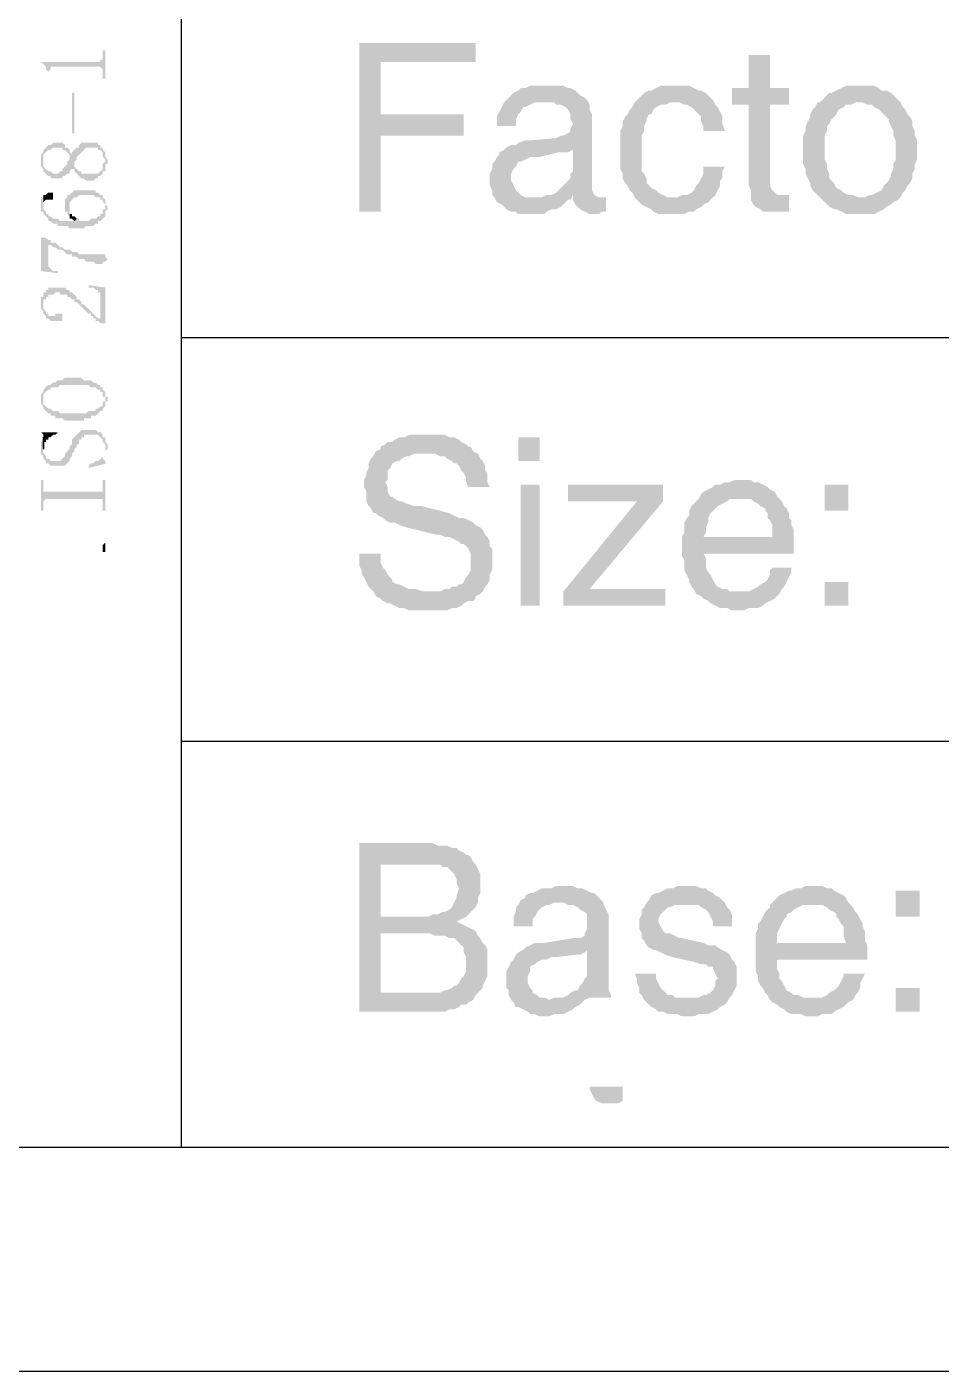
# Model space of a CAD drawing. Header units: millimetres. Extents: x 7018 to 13530, y 4187 to 5692.
# Drawn here: x 12201.44 to 12218.82, y 4951.87 to 4977.43 of the extents above; entities that cross this region are included whole.
import ezdxf

# ---------------------------------------------------------------- set-up
doc = ezdxf.new("R2010")
doc.units = ezdxf.units.MM

msp = doc.modelspace()

# ---------------------------------------------------------------- hatches: boundary and pattern name
at = {"transparency": 33554559}
for points in [[(12201.706, 4976.757), (12201.706, 4976.757), (12201.751, 4976.712), (12201.751, 4976.712), (12201.796, 4976.667), (12201.796, 4976.622), (12201.796, 4976.622), (12201.841, 4976.577), (12201.841, 4976.441), (12201.841, 4976.577), (12201.887, 4976.622), (12201.887, 4976.667), (12202.834, 4976.667), (12202.879, 4976.622), (12202.879, 4976.441), (12202.925, 4976.441), (12202.925, 4976.983), (12202.879, 4976.983), (12202.879, 4976.893), (12202.879, 4976.802), (12202.834, 4976.802), (12202.834, 4976.757), (12202.789, 4976.757)], [(12209.965, 4977.118), (12207.754, 4977.118), (12207.754, 4973.914), (12208.16, 4973.914), (12208.16, 4975.358), (12209.74, 4975.358), (12209.74, 4975.764), (12208.16, 4975.764), (12208.16, 4976.757), (12209.965, 4976.757), (12209.965, 4976.938)], [(12215.562, 4976.893), (12215.155, 4976.893), (12215.155, 4976.261), (12214.839, 4976.261), (12214.839, 4975.945), (12215.155, 4975.945), (12215.155, 4974.41), (12215.2, 4974.32), (12215.2, 4974.14), (12215.246, 4974.049), (12215.291, 4974.004), (12215.291, 4974.004), (12215.381, 4973.959), (12215.426, 4973.914), (12215.923, 4973.914), (12215.923, 4974.23), (12215.697, 4974.23), (12215.652, 4974.275), (12215.607, 4974.32), (12215.562, 4974.41), (12215.562, 4975.945), (12215.923, 4975.945), (12215.923, 4976.261), (12215.562, 4976.261)], [(12211.319, 4976.306), (12211.003, 4976.306), (12210.913, 4976.261), (12210.823, 4976.261), (12210.778, 4976.216), (12210.687, 4976.171), (12210.642, 4976.125), (12210.597, 4976.08), (12210.552, 4976.035), (12210.507, 4975.99), (12210.462, 4975.9), (12210.416, 4975.809), (12210.371, 4975.719), (12210.371, 4975.539), (12210.732, 4975.539), (12210.732, 4975.674), (12210.778, 4975.764), (12210.823, 4975.809), (12210.868, 4975.9), (12210.913, 4975.9), (12211.003, 4975.945), (12211.093, 4975.99), (12211.274, 4975.99), (12212.086, 4976.035), (12212.041, 4976.08), (12211.951, 4976.125), (12211.906, 4976.171), (12211.861, 4976.216), (12211.77, 4976.261), (12211.725, 4976.261), (12211.635, 4976.306), (12211.409, 4976.306)], [(12213.756, 4976.306), (12213.485, 4976.306), (12213.395, 4976.261), (12213.305, 4976.216), (12213.26, 4976.216), (12213.17, 4976.171), (12213.124, 4976.125), (12213.034, 4976.035), (12212.989, 4975.99), (12213.847, 4975.99), (12213.937, 4975.945), (12213.982, 4975.945), (12214.072, 4975.9), (12214.117, 4975.855), (12214.208, 4975.764), (12214.253, 4975.719), (12214.253, 4975.629), (12214.298, 4975.539), (12214.298, 4975.448), (12214.704, 4975.448), (12214.659, 4975.584), (12214.659, 4975.719), (12214.614, 4975.809), (12214.569, 4975.9), (12214.524, 4975.945), (12214.478, 4976.035), (12214.433, 4976.08), (12214.388, 4976.125), (12214.343, 4976.171), (12214.253, 4976.216), (12214.208, 4976.216), (12214.117, 4976.261), (12214.027, 4976.306), (12213.847, 4976.306)], [(12217.277, 4976.306), (12217.006, 4976.306), (12216.916, 4976.261), (12216.825, 4976.216), (12216.735, 4976.171), (12216.69, 4976.171), (12216.6, 4976.08), (12216.554, 4976.035), (12216.509, 4975.99), (12216.464, 4975.99), (12216.419, 4975.9), (12216.374, 4975.855), (12216.329, 4975.764), (12216.329, 4975.719), (12216.284, 4975.629), (12216.239, 4975.539), (12216.239, 4975.448), (12216.193, 4975.358), (12216.193, 4975.087), (12216.193, 4974.817), (12216.239, 4974.726), (12216.239, 4974.636), (12216.284, 4974.546), (12216.329, 4974.456), (12216.329, 4974.41), (12216.374, 4974.32), (12216.419, 4974.275), (12216.509, 4974.185), (12217.277, 4974.185), (12217.231, 4974.185), (12217.141, 4974.23), (12217.051, 4974.23), (12216.961, 4974.275), (12216.916, 4974.32), (12216.825, 4974.365), (12216.78, 4974.456), (12216.735, 4974.501), (12216.69, 4974.546), (12216.69, 4974.636), (12216.645, 4974.726), (12216.645, 4974.817), (12216.6, 4974.907), (12216.6, 4975.358), (12216.645, 4975.448), (12216.645, 4975.539), (12216.69, 4975.584), (12216.735, 4975.674), (12216.78, 4975.719), (12216.825, 4975.764), (12216.87, 4975.855), (12216.961, 4975.9), (12217.006, 4975.945), (12217.096, 4975.945), (12217.186, 4975.99), (12218.044, 4975.99), (12217.999, 4976.035), (12217.908, 4976.125), (12217.863, 4976.171), (12217.773, 4976.216), (12217.683, 4976.216), (12217.638, 4976.261), (12217.547, 4976.306), (12217.367, 4976.306)], [(12202.338, 4975.403), (12202.338, 4976.171), (12202.293, 4976.171), (12202.293, 4975.403)], [(12212.086, 4976.035), (12211.274, 4975.99), (12211.455, 4975.99), (12211.5, 4975.945), (12211.59, 4975.945), (12211.68, 4975.9), (12211.725, 4975.855), (12211.77, 4975.764), (12211.77, 4975.674), (12211.816, 4975.584), (12211.816, 4975.584), (12211.77, 4975.494), (12211.77, 4975.448), (12211.725, 4975.403), (12211.635, 4975.358), (12211.59, 4975.358), (12211.5, 4975.313), (12211.003, 4975.268), (12210.913, 4975.268), (12210.778, 4975.223), (12210.732, 4975.178), (12210.642, 4975.178), (12210.552, 4975.133), (12211.816, 4975.087), (12211.816, 4974.681), (12211.816, 4974.681), (12211.77, 4974.636), (12211.77, 4974.546), (12211.725, 4974.501), (12211.635, 4974.41), (12211.59, 4974.365), (12211.545, 4974.32), (12211.5, 4974.275), (12211.409, 4974.23), (12211.319, 4974.23), (12211.229, 4974.185), (12210.326, 4974.185), (12210.371, 4974.094), (12210.462, 4974.049), (12210.507, 4974.004), (12210.552, 4973.959), (12210.642, 4973.914), (12210.732, 4973.914), (12210.778, 4973.869), (12211.274, 4973.869), (12211.319, 4973.914), (12211.409, 4973.959), (12211.5, 4973.959), (12211.59, 4974.004), (12211.635, 4974.049), (12211.725, 4974.14), (12211.77, 4974.14), (12211.816, 4974.23), (12212.222, 4974.23), (12212.177, 4974.32), (12212.177, 4975.764), (12212.132, 4975.855), (12212.132, 4975.945)], [(12212.989, 4975.99), (12212.944, 4975.9), (12212.899, 4975.855), (12212.854, 4975.764), (12212.808, 4975.719), (12212.763, 4975.629), (12212.763, 4975.539), (12212.718, 4975.448), (12212.718, 4974.726), (12212.763, 4974.636), (12212.763, 4974.546), (12212.808, 4974.456), (12212.854, 4974.41), (12212.899, 4974.32), (12212.944, 4974.275), (12212.989, 4974.185), (12213.711, 4974.185), (12213.621, 4974.185), (12213.531, 4974.23), (12213.44, 4974.275), (12213.395, 4974.32), (12213.305, 4974.365), (12213.26, 4974.41), (12213.215, 4974.456), (12213.215, 4974.546), (12213.17, 4974.636), (12213.124, 4974.681), (12213.124, 4975.358), (12213.17, 4975.448), (12213.17, 4975.539), (12213.215, 4975.629), (12213.215, 4975.674), (12213.26, 4975.764), (12213.305, 4975.764), (12213.35, 4975.855), (12213.395, 4975.9), (12213.485, 4975.945), (12213.576, 4975.945), (12213.666, 4975.99), (12213.756, 4975.99)], [(12218.044, 4975.99), (12217.277, 4975.99), (12217.322, 4975.99), (12217.412, 4975.945), (12217.502, 4975.945), (12217.547, 4975.9), (12217.638, 4975.855), (12217.683, 4975.809), (12217.773, 4975.719), (12217.818, 4975.674), (12217.818, 4975.629), (12217.863, 4975.539), (12217.908, 4975.448), (12217.908, 4975.358), (12217.954, 4975.268), (12217.954, 4974.907), (12217.908, 4974.817), (12217.908, 4974.726), (12217.863, 4974.636), (12217.863, 4974.591), (12217.818, 4974.501), (12217.773, 4974.456), (12217.728, 4974.41), (12217.683, 4974.32), (12217.593, 4974.275), (12217.502, 4974.23), (12217.457, 4974.23), (12217.367, 4974.185), (12216.509, 4974.185), (12216.554, 4974.14), (12216.645, 4974.049), (12216.69, 4974.004), (12216.78, 4973.959), (12216.825, 4973.959), (12216.916, 4973.914), (12217.006, 4973.869), (12217.547, 4973.869), (12217.638, 4973.914), (12217.728, 4973.959), (12217.773, 4974.004), (12217.863, 4974.049), (12217.908, 4974.094), (12217.999, 4974.14), (12218.044, 4974.185), (12218.044, 4974.185), (12218.089, 4974.275), (12218.134, 4974.32), (12218.179, 4974.41), (12218.224, 4974.456), (12218.269, 4974.546), (12218.269, 4974.636), (12218.315, 4974.726), (12218.315, 4974.817), (12218.36, 4974.907), (12218.36, 4975.087), (12218.36, 4975.268), (12218.315, 4975.358), (12218.315, 4975.448), (12218.269, 4975.539), (12218.269, 4975.629), (12218.224, 4975.719), (12218.179, 4975.764), (12218.134, 4975.855), (12218.089, 4975.9)], [(12201.706, 4974.907), (12201.706, 4974.771), (12201.706, 4974.771), (12201.751, 4974.726), (12201.751, 4974.681), (12201.751, 4974.681), (12201.796, 4974.636), (12201.796, 4974.636), (12201.841, 4974.591), (12201.887, 4974.591), (12201.887, 4974.546), (12202.112, 4974.546), (12202.112, 4974.591), (12202.157, 4974.591), (12202.202, 4974.636), (12202.248, 4974.636), (12202.248, 4974.681), (12202.293, 4974.726), (12202.293, 4974.771), (12202.293, 4974.726), (12202.338, 4974.726), (12202.338, 4974.862), (12202.383, 4974.907), (12202.383, 4974.952), (12202.428, 4974.997), (12202.428, 4974.997), (12202.473, 4975.042), (12202.473, 4975.042), (12202.518, 4975.087), (12202.518, 4975.087), (12202.563, 4975.133), (12202.789, 4975.133), (12202.789, 4975.087), (12202.834, 4975.087), (12202.879, 4975.042), (12202.879, 4974.952), (12202.925, 4974.907), (12202.925, 4974.681), (12202.925, 4974.817), (12202.97, 4974.817), (12202.97, 4974.907), (12202.925, 4974.952), (12202.925, 4975.042), (12202.925, 4975.042), (12202.879, 4975.087), (12202.879, 4975.133), (12202.834, 4975.133), (12202.834, 4975.178), (12202.789, 4975.178), (12202.789, 4975.223), (12202.473, 4975.223), (12202.428, 4975.178), (12202.428, 4975.133), (12202.383, 4975.133), (12202.338, 4975.087), (12202.338, 4975.087), (12202.293, 4975.042), (12202.293, 4974.997), (12202.293, 4974.997), (12202.248, 4975.042), (12202.248, 4974.952), (12202.248, 4974.907), (12202.202, 4974.862), (12202.202, 4974.817), (12202.202, 4974.817), (12202.157, 4974.771), (12202.157, 4974.771), (12202.112, 4974.726), (12202.112, 4974.681), (12202.067, 4974.681), (12202.022, 4974.636), (12201.932, 4974.636), (12201.887, 4974.681), (12201.841, 4974.681), (12201.796, 4974.726), (12201.796, 4974.726), (12201.751, 4974.771), (12201.751, 4975.087), (12201.751, 4975.042), (12201.706, 4974.997), (12201.706, 4974.952), (12201.706, 4974.952)], [(12201.751, 4975.087), (12201.751, 4974.907), (12201.751, 4974.997), (12201.796, 4975.042), (12201.796, 4975.042), (12201.841, 4975.087), (12201.887, 4975.087), (12201.932, 4975.133), (12202.112, 4975.133), (12202.112, 4975.087), (12202.157, 4975.087), (12202.202, 4975.042), (12202.202, 4975.042), (12202.248, 4974.997), (12202.248, 4974.952), (12202.248, 4975.087), (12202.248, 4975.087), (12202.202, 4975.133), (12202.157, 4975.133), (12202.157, 4975.178), (12202.157, 4975.178), (12202.112, 4975.223), (12201.932, 4975.223), (12201.887, 4975.178), (12201.841, 4975.178), (12201.796, 4975.133), (12201.796, 4975.133)], [(12210.552, 4975.133), (12210.507, 4975.087), (12210.416, 4975.042), (12210.416, 4974.997), (12210.371, 4974.952), (12210.326, 4974.862), (12210.281, 4974.817), (12210.281, 4974.726), (12210.236, 4974.636), (12210.236, 4974.41), (12210.281, 4974.32), (12210.281, 4974.23), (12210.326, 4974.185), (12211.048, 4974.185), (12210.913, 4974.185), (12210.823, 4974.23), (12210.778, 4974.275), (12210.732, 4974.32), (12210.687, 4974.41), (12210.642, 4974.501), (12210.642, 4974.636), (12210.687, 4974.726), (12210.732, 4974.771), (12210.778, 4974.862), (12210.823, 4974.862), (12210.913, 4974.907), (12211.003, 4974.952), (12211.184, 4974.952), (12211.545, 4975.042), (12211.725, 4975.042), (12211.816, 4975.087)], [(12202.338, 4974.726), (12202.338, 4974.681), (12202.383, 4974.636), (12202.383, 4974.636), (12202.428, 4974.591), (12202.428, 4974.591), (12202.473, 4974.546), (12202.518, 4974.546), (12202.563, 4974.501), (12202.699, 4974.501), (12202.744, 4974.546), (12202.789, 4974.546), (12202.789, 4974.591), (12202.834, 4974.591), (12202.879, 4974.636), (12202.879, 4974.681), (12202.925, 4974.681), (12202.925, 4974.862), (12202.925, 4974.862), (12202.879, 4974.817), (12202.879, 4974.726), (12202.879, 4974.726), (12202.834, 4974.681), (12202.834, 4974.681), (12202.789, 4974.636), (12202.473, 4974.636), (12202.473, 4974.681), (12202.428, 4974.681), (12202.383, 4974.726), (12202.383, 4974.726), (12202.338, 4974.771), (12202.338, 4974.771)], [(12214.704, 4974.771), (12214.298, 4974.771), (12214.298, 4974.636), (12214.253, 4974.546), (12214.208, 4974.456), (12214.162, 4974.41), (12214.117, 4974.32), (12214.072, 4974.275), (12213.982, 4974.23), (12213.892, 4974.23), (12213.801, 4974.185), (12212.989, 4974.185), (12213.034, 4974.14), (12213.079, 4974.094), (12213.124, 4974.049), (12213.215, 4974.004), (12213.305, 4973.959), (12213.35, 4973.914), (12213.44, 4973.869), (12213.937, 4973.869), (12214.027, 4973.914), (12214.117, 4973.914), (12214.162, 4973.959), (12214.253, 4974.004), (12214.298, 4974.049), (12214.388, 4974.094), (12214.433, 4974.14), (12214.478, 4974.185), (12214.524, 4974.23), (12214.569, 4974.32), (12214.614, 4974.41), (12214.614, 4974.501), (12214.659, 4974.546), (12214.659, 4974.681)], [(12201.706, 4974.049), (12201.706, 4974.004), (12201.706, 4973.914), (12201.751, 4973.914), (12201.751, 4973.869), (12201.796, 4973.824), (12201.796, 4973.824), (12201.841, 4973.779), (12201.841, 4973.733), (12201.887, 4973.733), (12201.932, 4973.688), (12202.022, 4973.688), (12202.022, 4973.643), (12202.202, 4973.643), (12202.248, 4973.598), (12202.518, 4973.598), (12202.563, 4973.643), (12202.699, 4973.643), (12202.744, 4973.688), (12202.789, 4973.688), (12202.789, 4973.733), (12202.834, 4973.733), (12202.879, 4973.779), (12202.879, 4973.779), (12202.925, 4973.824), (12202.925, 4974.004), (12202.925, 4973.959), (12202.879, 4973.959), (12202.879, 4973.869), (12202.834, 4973.869), (12202.834, 4973.824), (12202.789, 4973.824), (12202.744, 4973.779), (12202.654, 4973.779), (12202.609, 4973.733), (12202.428, 4973.733), (12202.428, 4973.779), (12202.383, 4973.779), (12202.338, 4973.733), (12202.067, 4973.733), (12202.022, 4973.779), (12201.932, 4973.779), (12201.887, 4973.824), (12201.841, 4973.824), (12201.841, 4973.869), (12201.796, 4973.869), (12201.796, 4973.914), (12201.751, 4973.959), (12201.751, 4974.185), (12201.706, 4974.14), (12201.706, 4974.094)], [(12201.751, 4974.185), (12201.751, 4974.049), (12201.751, 4974.094), (12201.751, 4974.094), (12201.796, 4974.14), (12201.932, 4974.14), (12201.932, 4974.185), (12201.932, 4974.275), (12201.841, 4974.275), (12201.796, 4974.23), (12201.751, 4974.23)], [(12202.157, 4974.004), (12202.157, 4973.914), (12202.202, 4973.914), (12202.202, 4973.869), (12202.202, 4973.869), (12202.248, 4973.824), (12202.248, 4974.094), (12202.248, 4974.094), (12202.293, 4974.14), (12202.293, 4974.14), (12202.338, 4974.185), (12202.383, 4974.185), (12202.428, 4974.23), (12202.699, 4974.23), (12202.744, 4974.185), (12202.834, 4974.185), (12202.834, 4974.14), (12202.879, 4974.14), (12202.879, 4974.094), (12202.879, 4974.094), (12202.925, 4974.049), (12202.925, 4973.824), (12202.925, 4973.869), (12202.925, 4973.914), (12202.97, 4973.959), (12202.97, 4974.004), (12202.97, 4974.004), (12202.925, 4974.049), (12202.925, 4974.14), (12202.925, 4974.14), (12202.879, 4974.185), (12202.879, 4974.23), (12202.834, 4974.23), (12202.789, 4974.275), (12202.744, 4974.275), (12202.744, 4974.32), (12202.338, 4974.32), (12202.293, 4974.275), (12202.293, 4974.275), (12202.248, 4974.23), (12202.202, 4974.23), (12202.202, 4974.185), (12202.202, 4974.185), (12202.157, 4974.14), (12202.157, 4974.049)], [(12212.222, 4974.23), (12211.816, 4974.23), (12211.816, 4974.14), (12212.312, 4974.185), (12212.312, 4974.185)], [(12212.447, 4974.185), (12212.312, 4974.185), (12211.816, 4974.14), (12211.861, 4974.049), (12211.906, 4974.004), (12211.906, 4974.004), (12211.951, 4973.959), (12212.041, 4973.914), (12212.132, 4973.869), (12212.312, 4973.869), (12212.357, 4973.914), (12212.447, 4973.914)], [(12202.248, 4973.824), (12202.248, 4973.779), (12202.293, 4973.779), (12202.338, 4973.733), (12202.383, 4973.779), (12202.338, 4973.824), (12202.293, 4973.824), (12202.293, 4973.869), (12202.248, 4973.869), (12202.248, 4973.959), (12202.248, 4974.004)], [(12201.706, 4973.417), (12201.706, 4972.786), (12202.022, 4972.741), (12202.022, 4972.786), (12201.932, 4972.786), (12201.887, 4972.831), (12201.887, 4972.831), (12201.841, 4972.876), (12201.841, 4973.327), (12201.796, 4973.417), (12201.751, 4973.417)], [(12201.796, 4973.417), (12201.841, 4973.327), (12201.841, 4973.282), (12201.887, 4973.282), (12201.932, 4973.237), (12201.977, 4973.237), (12202.022, 4973.192), (12202.112, 4973.192), (12202.157, 4973.147), (12202.157, 4973.147), (12202.202, 4973.102), (12202.293, 4973.102), (12202.293, 4973.056), (12202.383, 4973.056), (12202.428, 4973.011), (12202.518, 4973.011), (12202.563, 4972.966), (12202.699, 4972.966), (12202.744, 4972.921), (12202.879, 4972.921), (12202.879, 4972.966), (12202.925, 4972.966), (12202.97, 4973.011), (12202.925, 4973.056), (12202.925, 4973.102), (12202.428, 4973.102), (12202.383, 4973.147), (12202.293, 4973.147), (12202.248, 4973.192), (12202.157, 4973.192), (12202.112, 4973.237), (12202.067, 4973.237), (12202.022, 4973.282), (12202.022, 4973.282), (12201.977, 4973.327), (12201.887, 4973.327), (12201.887, 4973.372), (12201.841, 4973.372)], [(12201.706, 4972.154), (12201.706, 4972.109), (12201.706, 4972.064), (12201.751, 4972.018), (12201.751, 4971.973), (12201.751, 4972.154), (12201.751, 4972.244), (12201.796, 4972.244), (12201.796, 4972.289), (12201.841, 4972.289), (12201.841, 4972.334), (12201.932, 4972.334), (12201.977, 4972.379), (12202.067, 4972.379), (12202.067, 4972.334), (12202.202, 4972.334), (12202.202, 4972.289), (12202.248, 4972.289), (12202.293, 4972.244), (12202.338, 4972.244), (12202.338, 4972.199), (12202.383, 4972.199), (12202.428, 4972.154), (12202.428, 4972.154), (12202.473, 4972.109), (12202.518, 4972.064), (12202.518, 4972.064), (12202.563, 4972.018), (12202.563, 4972.018), (12202.609, 4971.973), (12202.654, 4971.973), (12202.654, 4971.928), (12202.699, 4971.928), (12202.699, 4971.883), (12202.744, 4971.883), (12202.744, 4971.838), (12202.789, 4971.838), (12202.834, 4971.793), (12202.834, 4971.883), (12202.789, 4971.883), (12202.744, 4971.928), (12202.744, 4971.928), (12202.699, 4971.973), (12202.654, 4972.018), (12202.654, 4972.018), (12202.609, 4972.064), (12202.609, 4972.064), (12202.563, 4972.109), (12202.563, 4972.109), (12202.518, 4972.154), (12202.473, 4972.154), (12202.473, 4972.199), (12202.428, 4972.244), (12202.383, 4972.244), (12202.383, 4972.289), (12202.338, 4972.334), (12202.338, 4972.334), (12202.293, 4972.379), (12202.248, 4972.379), (12202.248, 4972.425), (12202.202, 4972.425), (12202.157, 4972.47), (12201.841, 4972.47), (12201.841, 4972.425), (12201.796, 4972.425), (12201.796, 4972.379), (12201.751, 4972.379), (12201.751, 4972.289), (12201.706, 4972.289), (12201.706, 4972.199)], [(12202.609, 4972.515), (12202.609, 4972.47), (12202.699, 4972.47), (12202.744, 4972.425), (12202.789, 4972.425), (12202.789, 4972.379), (12202.834, 4972.379), (12202.834, 4971.793), (12202.925, 4971.793), (12202.925, 4972.47)], [(12201.751, 4971.973), (12201.751, 4971.973), (12201.796, 4971.928), (12201.796, 4971.883), (12201.841, 4971.883), (12201.887, 4971.838), (12202.112, 4971.838), (12202.112, 4971.928), (12202.112, 4971.973), (12201.977, 4971.973), (12201.977, 4971.928), (12201.841, 4971.928), (12201.841, 4971.973), (12201.796, 4971.973), (12201.796, 4972.018), (12201.796, 4972.018), (12201.751, 4972.064), (12201.751, 4972.154)], [(12201.751, 4970.529), (12201.751, 4970.348), (12201.751, 4970.439), (12201.751, 4970.439), (12201.796, 4970.484), (12201.796, 4970.484), (12201.841, 4970.529), (12201.887, 4970.529), (12201.887, 4970.574), (12202.022, 4970.574), (12202.067, 4970.619), (12202.609, 4970.619), (12202.654, 4970.574), (12202.744, 4970.574), (12202.789, 4970.529), (12202.834, 4970.529), (12202.834, 4970.484), (12202.879, 4970.484), (12202.879, 4970.394), (12202.925, 4970.394), (12202.925, 4970.348), (12202.925, 4970.484), (12202.879, 4970.529), (12202.879, 4970.574), (12202.834, 4970.574), (12202.834, 4970.619), (12202.789, 4970.619), (12202.744, 4970.664), (12202.699, 4970.664), (12202.654, 4970.71), (12202.518, 4970.71), (12202.473, 4970.755), (12202.157, 4970.755), (12202.112, 4970.71), (12202.022, 4970.71), (12201.977, 4970.664), (12201.932, 4970.664), (12201.887, 4970.619), (12201.841, 4970.619), (12201.796, 4970.574), (12201.796, 4970.574)], [(12201.706, 4970.348), (12201.706, 4970.303), (12201.706, 4970.258), (12201.751, 4970.213), (12201.751, 4970.168), (12201.796, 4970.123), (12201.796, 4970.123), (12201.841, 4970.078), (12201.887, 4970.078), (12201.887, 4970.033), (12201.977, 4970.033), (12201.977, 4969.987), (12202.112, 4969.987), (12202.157, 4969.942), (12202.518, 4969.942), (12202.518, 4969.987), (12202.654, 4969.987), (12202.654, 4970.033), (12202.744, 4970.033), (12202.789, 4970.078), (12202.789, 4970.078), (12202.834, 4970.123), (12202.879, 4970.123), (12202.879, 4970.168), (12202.925, 4970.213), (12202.925, 4970.303), (12202.97, 4970.303), (12202.97, 4970.394), (12202.925, 4970.394), (12202.925, 4970.484), (12202.925, 4970.348), (12202.925, 4970.303), (12202.879, 4970.303), (12202.879, 4970.213), (12202.834, 4970.213), (12202.789, 4970.168), (12202.744, 4970.168), (12202.744, 4970.123), (12202.609, 4970.123), (12202.563, 4970.078), (12202.067, 4970.078), (12202.022, 4970.123), (12201.932, 4970.123), (12201.887, 4970.168), (12201.841, 4970.168), (12201.796, 4970.213), (12201.796, 4970.213), (12201.751, 4970.258), (12201.751, 4970.303), (12201.751, 4970.529), (12201.751, 4970.484), (12201.706, 4970.439), (12201.706, 4970.394)], [(12201.706, 4969.401), (12201.706, 4969.356), (12201.706, 4969.31), (12201.751, 4969.265), (12201.751, 4969.22), (12201.751, 4969.22), (12201.796, 4969.175), (12201.796, 4969.13), (12201.841, 4969.13), (12201.887, 4969.085), (12202.157, 4969.085), (12202.202, 4969.13), (12202.202, 4969.13), (12202.248, 4969.175), (12202.248, 4969.22), (12202.293, 4969.265), (12202.293, 4969.31), (12202.338, 4969.356), (12202.338, 4969.401), (12202.383, 4969.446), (12202.383, 4969.491), (12202.428, 4969.491), (12202.428, 4969.581), (12202.473, 4969.581), (12202.473, 4969.626), (12202.518, 4969.626), (12202.518, 4969.672), (12202.789, 4969.672), (12202.834, 4969.626), (12202.834, 4969.626), (12202.879, 4969.581), (12202.879, 4969.536), (12202.879, 4969.536), (12202.925, 4969.491), (12202.925, 4969.265), (12202.925, 4969.31), (12202.925, 4969.356), (12202.97, 4969.401), (12202.97, 4969.446), (12202.97, 4969.491), (12202.925, 4969.536), (12202.925, 4969.626), (12202.879, 4969.626), (12202.879, 4969.672), (12202.834, 4969.717), (12202.789, 4969.717), (12202.744, 4969.762), (12202.473, 4969.762), (12202.428, 4969.717), (12202.428, 4969.717), (12202.383, 4969.672), (12202.383, 4969.672), (12202.338, 4969.626), (12202.338, 4969.626), (12202.293, 4969.581), (12202.293, 4969.491), (12202.248, 4969.446), (12202.248, 4969.401), (12202.202, 4969.356), (12202.202, 4969.356), (12202.157, 4969.31), (12202.157, 4969.265), (12202.157, 4969.265), (12202.112, 4969.22), (12202.112, 4969.22), (12202.067, 4969.175), (12201.887, 4969.175), (12201.841, 4969.22), (12201.796, 4969.22), (12201.796, 4969.265), (12201.751, 4969.31), (12201.751, 4969.581), (12201.706, 4969.536), (12201.706, 4969.446)], [(12201.706, 4969.717), (12201.706, 4969.717), (12201.751, 4969.672), (12201.751, 4969.491), (12201.751, 4969.536), (12201.796, 4969.536), (12201.796, 4969.581), (12201.841, 4969.581), (12201.841, 4969.626), (12201.887, 4969.626), (12201.932, 4969.672), (12201.977, 4969.672), (12202.022, 4969.717), (12201.977, 4969.717)], [(12209.017, 4969.672), (12208.701, 4969.672), (12208.611, 4969.626), (12208.521, 4969.626), (12208.431, 4969.581), (12208.386, 4969.536), (12208.295, 4969.536), (12208.25, 4969.491), (12208.16, 4969.446), (12208.16, 4969.401), (12208.07, 4969.356), (12209.017, 4969.31), (12209.198, 4969.31), (12209.288, 4969.265), (12209.378, 4969.265), (12209.424, 4969.22), (12209.514, 4969.175), (12209.559, 4969.13), (12209.604, 4969.13), (12209.649, 4969.085), (12209.694, 4968.995), (12209.74, 4968.949), (12209.785, 4968.859), (12209.785, 4968.769), (12209.83, 4968.679), (12210.236, 4968.679), (12210.191, 4968.769), (12210.191, 4968.949), (12210.146, 4968.995), (12210.146, 4969.085), (12210.101, 4969.175), (12210.055, 4969.22), (12210.01, 4969.31), (12209.92, 4969.356), (12209.875, 4969.446), (12209.83, 4969.446), (12209.785, 4969.491), (12209.694, 4969.536), (12209.649, 4969.581), (12209.559, 4969.626), (12209.469, 4969.626), (12209.378, 4969.672), (12209.108, 4969.672)], [(12211.184, 4969.175), (12211.184, 4969.626), (12210.778, 4969.626), (12210.778, 4969.175)], [(12202.609, 4969.085), (12202.609, 4969.04), (12202.97, 4969.13), (12202.925, 4969.13), (12202.925, 4969.175), (12202.925, 4969.175), (12202.879, 4969.22), (12202.879, 4969.356), (12202.879, 4969.31), (12202.879, 4969.265), (12202.834, 4969.22), (12202.834, 4969.22), (12202.789, 4969.175), (12202.744, 4969.175), (12202.699, 4969.13), (12202.654, 4969.13)], [(12208.07, 4969.356), (12208.024, 4969.265), (12207.979, 4969.22), (12207.934, 4969.13), (12207.934, 4969.04), (12207.889, 4968.949), (12207.889, 4968.904), (12207.844, 4968.814), (12207.844, 4968.679), (12207.844, 4968.679), (12207.889, 4968.588), (12207.889, 4968.408), (12207.934, 4968.318), (12207.979, 4968.272), (12208.024, 4968.182), (12208.07, 4968.182), (12208.115, 4968.137), (12208.205, 4968.092), (12208.25, 4968.047), (12208.34, 4968.002), (12208.431, 4968.002), (12208.521, 4967.956), (12208.656, 4967.911), (12209.198, 4967.776), (12209.288, 4967.776), (12209.378, 4967.731), (12209.469, 4967.731), (12209.559, 4967.686), (12209.649, 4967.641), (12209.694, 4967.595), (12209.74, 4967.595), (12209.785, 4967.55), (12209.83, 4967.505), (12209.875, 4967.415), (12209.875, 4967.099), (12209.83, 4967.009), (12209.785, 4966.964), (12209.74, 4966.873), (12209.694, 4966.828), (12209.649, 4966.828), (12209.604, 4966.783), (12209.514, 4966.783), (12209.469, 4966.738), (12209.378, 4966.738), (12209.288, 4966.693), (12208.024, 4966.693), (12208.07, 4966.603), (12208.16, 4966.557), (12208.205, 4966.512), (12208.295, 4966.467), (12208.34, 4966.467), (12208.431, 4966.422), (12208.521, 4966.377), (12208.611, 4966.377), (12208.701, 4966.332), (12209.424, 4966.332), (12209.514, 4966.377), (12209.604, 4966.377), (12209.694, 4966.422), (12209.74, 4966.467), (12209.83, 4966.512), (12209.92, 4966.512), (12209.965, 4966.557), (12209.965, 4966.603), (12210.055, 4966.648), (12210.101, 4966.693), (12210.146, 4966.783), (12210.191, 4966.828), (12210.236, 4966.918), (12210.236, 4967.009), (12210.281, 4967.099), (12210.281, 4967.28), (12210.281, 4967.505), (12210.236, 4967.55), (12210.236, 4967.641), (12210.191, 4967.731), (12210.146, 4967.776), (12210.101, 4967.866), (12210.101, 4967.866), (12210.055, 4967.911), (12209.965, 4967.956), (12209.92, 4968.002), (12209.83, 4968.047), (12209.74, 4968.092), (12209.649, 4968.092), (12209.559, 4968.137), (12209.469, 4968.182), (12208.927, 4968.318), (12208.792, 4968.318), (12208.656, 4968.363), (12208.566, 4968.408), (12208.521, 4968.408), (12208.431, 4968.453), (12208.386, 4968.498), (12208.34, 4968.498), (12208.295, 4968.588), (12208.295, 4968.679), (12208.25, 4968.769), (12208.295, 4968.814), (12208.295, 4968.995), (12208.34, 4969.04), (12208.386, 4969.13), (12208.476, 4969.175), (12208.521, 4969.175), (12208.566, 4969.22), (12208.656, 4969.265), (12208.701, 4969.265), (12208.792, 4969.31), (12209.017, 4969.31)], [(12201.706, 4968.814), (12201.706, 4968.227), (12201.751, 4968.227), (12201.751, 4968.408), (12201.751, 4968.408), (12201.796, 4968.453), (12202.879, 4968.453), (12202.879, 4968.227), (12202.925, 4968.227), (12202.925, 4968.814), (12202.879, 4968.814), (12202.879, 4968.633), (12202.879, 4968.588), (12201.751, 4968.588), (12201.751, 4968.814)], [(12215.02, 4968.814), (12214.885, 4968.814), (12214.794, 4968.769), (12214.704, 4968.769), (12214.614, 4968.724), (12214.524, 4968.724), (12214.478, 4968.679), (12214.388, 4968.633), (12214.298, 4968.588), (12214.253, 4968.543), (12214.208, 4968.453), (12215.2, 4968.453), (12215.246, 4968.408), (12215.336, 4968.363), (12215.381, 4968.318), (12215.471, 4968.272), (12215.471, 4968.227), (12215.516, 4968.182), (12215.516, 4968.092), (12215.562, 4968.047), (12215.607, 4967.956), (12215.607, 4967.731), (12213.892, 4967.731), (12213.892, 4967.37), (12213.937, 4967.28), (12213.937, 4967.099), (12213.982, 4967.009), (12214.027, 4966.918), (12214.027, 4966.873), (12214.072, 4966.783), (12214.117, 4966.738), (12214.162, 4966.648), (12214.975, 4966.693), (12214.794, 4966.693), (12214.749, 4966.738), (12214.659, 4966.738), (12214.569, 4966.783), (12214.524, 4966.828), (12214.478, 4966.918), (12214.478, 4966.918), (12214.433, 4967.009), (12214.388, 4967.054), (12214.343, 4967.144), (12214.343, 4967.325), (12214.298, 4967.415), (12216.013, 4967.415), (12216.013, 4967.866), (12215.968, 4967.956), (12215.968, 4968.047), (12215.923, 4968.092), (12215.923, 4968.182), (12215.877, 4968.272), (12215.832, 4968.318), (12215.787, 4968.408), (12215.742, 4968.453), (12215.697, 4968.498), (12215.652, 4968.588), (12215.562, 4968.633), (12215.516, 4968.679), (12215.426, 4968.724), (12215.336, 4968.769), (12215.246, 4968.769), (12215.2, 4968.814), (12215.11, 4968.814)], [(12211.184, 4966.422), (12211.184, 4968.724), (12210.823, 4968.724), (12210.823, 4966.422)], [(12213.531, 4968.724), (12211.725, 4968.724), (12211.725, 4968.408), (12213.034, 4968.408), (12211.635, 4966.693), (12211.635, 4966.422), (12213.576, 4966.422), (12213.576, 4966.738), (12212.132, 4966.738), (12213.531, 4968.408), (12213.531, 4968.588)], [(12217.051, 4968.227), (12217.051, 4968.724), (12216.6, 4968.724), (12216.6, 4968.227)], [(12214.208, 4968.453), (12214.162, 4968.408), (12214.117, 4968.363), (12214.072, 4968.318), (12214.027, 4968.227), (12214.027, 4968.137), (12213.982, 4968.092), (12213.937, 4968.002), (12213.937, 4967.821), (12213.892, 4967.731), (12214.298, 4967.731), (12214.343, 4967.821), (12214.343, 4967.911), (12214.388, 4968.002), (12214.388, 4968.092), (12214.433, 4968.182), (12214.478, 4968.227), (12214.524, 4968.272), (12214.569, 4968.318), (12214.659, 4968.363), (12214.749, 4968.408), (12214.794, 4968.453), (12214.975, 4968.453)], [(12202.879, 4967.579), (12202.879, 4967.443), (12202.925, 4967.443), (12202.925, 4967.669), (12202.925, 4967.624)], [(12208.16, 4967.415), (12207.754, 4967.415), (12207.754, 4967.189), (12207.799, 4967.099), (12207.799, 4967.009), (12207.844, 4966.964), (12207.889, 4966.873), (12207.934, 4966.783), (12207.979, 4966.738), (12208.024, 4966.693), (12209.063, 4966.693), (12208.972, 4966.693), (12208.837, 4966.738), (12208.701, 4966.738), (12208.611, 4966.783), (12208.521, 4966.828), (12208.476, 4966.828), (12208.386, 4966.873), (12208.386, 4966.918), (12208.34, 4966.964), (12208.295, 4967.009), (12208.25, 4967.099), (12208.205, 4967.144), (12208.16, 4967.234), (12208.16, 4967.325)], [(12215.968, 4967.144), (12215.607, 4967.144), (12215.562, 4967.099), (12215.562, 4967.009), (12215.516, 4966.918), (12215.471, 4966.873), (12215.381, 4966.828), (12215.336, 4966.783), (12215.246, 4966.738), (12215.155, 4966.693), (12214.975, 4966.693), (12214.162, 4966.648), (12214.162, 4966.648), (12214.253, 4966.603), (12214.298, 4966.557), (12214.388, 4966.512), (12214.433, 4966.467), (12214.524, 4966.422), (12214.614, 4966.377), (12214.749, 4966.377), (12214.839, 4966.332), (12215.065, 4966.332), (12215.155, 4966.377), (12215.336, 4966.377), (12215.426, 4966.422), (12215.471, 4966.467), (12215.562, 4966.512), (12215.652, 4966.557), (12215.697, 4966.603), (12215.742, 4966.648), (12215.787, 4966.738), (12215.832, 4966.783), (12215.877, 4966.873), (12215.923, 4966.964), (12215.968, 4967.054)], [(12217.051, 4966.422), (12217.051, 4966.873), (12216.6, 4966.873), (12216.6, 4966.422)], [(12209.153, 4961.909), (12207.754, 4961.909), (12207.754, 4958.704), (12209.378, 4958.704), (12209.469, 4958.75), (12209.559, 4958.75), (12209.649, 4958.795), (12209.694, 4958.84), (12209.785, 4958.84), (12209.83, 4958.885), (12209.92, 4958.93), (12209.92, 4958.93), (12209.965, 4959.02), (12208.16, 4959.065), (12208.16, 4960.194), (12209.017, 4960.194), (12209.965, 4960.239), (12209.875, 4960.284), (12209.875, 4960.284), (12209.785, 4960.329), (12209.694, 4960.374), (12209.604, 4960.419), (12209.694, 4960.465), (12209.785, 4960.51), (12208.16, 4960.51), (12208.16, 4961.503), (12209.017, 4961.503), (12209.92, 4961.548), (12209.875, 4961.638), (12209.83, 4961.683), (12209.785, 4961.683), (12209.74, 4961.728), (12209.649, 4961.773), (12209.604, 4961.819), (12209.514, 4961.819), (12209.424, 4961.864), (12209.243, 4961.864)], [(12209.92, 4961.548), (12209.017, 4961.503), (12209.288, 4961.503), (12209.333, 4961.457), (12209.424, 4961.457), (12209.469, 4961.412), (12209.514, 4961.367), (12209.559, 4961.322), (12209.604, 4961.232), (12209.604, 4961.142), (12209.649, 4961.051), (12209.649, 4961.051), (12209.604, 4960.916), (12209.604, 4960.871), (12209.559, 4960.78), (12209.514, 4960.69), (12209.469, 4960.645), (12209.469, 4960.645), (12209.378, 4960.6), (12209.333, 4960.6), (12209.243, 4960.555), (12209.153, 4960.555), (12209.063, 4960.51), (12208.16, 4960.51), (12209.785, 4960.51), (12209.875, 4960.6), (12209.92, 4960.645), (12209.965, 4960.69), (12210.01, 4960.78), (12210.01, 4960.871), (12210.055, 4960.961), (12210.055, 4961.142), (12210.055, 4961.322), (12210.01, 4961.412), (12209.965, 4961.503)], [(12211.635, 4961.096), (12211.5, 4961.096), (12211.409, 4961.051), (12211.229, 4961.051), (12211.139, 4961.006), (12211.048, 4960.961), (12211.003, 4960.961), (12210.913, 4960.916), (12210.913, 4960.871), (12210.823, 4960.826), (12210.778, 4960.735), (12210.732, 4960.69), (12210.732, 4960.6), (12210.687, 4960.51), (12210.687, 4960.329), (12211.048, 4960.329), (12211.048, 4960.465), (12211.093, 4960.51), (12211.139, 4960.6), (12211.184, 4960.645), (12211.229, 4960.69), (12211.319, 4960.735), (12211.364, 4960.735), (12211.455, 4960.78), (12212.402, 4960.78), (12212.312, 4960.871), (12212.267, 4960.916), (12212.222, 4960.961), (12212.177, 4960.961), (12212.086, 4961.006), (12211.996, 4961.051), (12211.906, 4961.051), (12211.816, 4961.096), (12211.725, 4961.096)], [(12213.937, 4961.096), (12213.801, 4961.096), (12213.711, 4961.051), (12213.621, 4961.051), (12213.531, 4961.006), (12213.44, 4960.961), (12213.395, 4960.961), (12213.305, 4960.916), (12213.26, 4960.826), (12213.215, 4960.78), (12213.17, 4960.69), (12213.124, 4960.645), (12213.124, 4960.555), (12213.079, 4960.465), (12213.079, 4960.284), (12213.124, 4960.194), (12213.124, 4960.103), (12213.17, 4960.058), (12213.215, 4959.968), (12213.26, 4959.923), (12213.35, 4959.878), (12213.395, 4959.878), (12213.485, 4959.833), (12213.576, 4959.788), (12213.711, 4959.742), (12214.117, 4959.652), (12214.117, 4959.652), (12214.253, 4959.607), (12214.343, 4959.607), (12214.388, 4959.562), (12214.478, 4959.562), (12214.478, 4959.517), (12214.524, 4959.427), (12214.569, 4959.336), (12214.524, 4959.291), (12214.524, 4959.201), (12214.478, 4959.111), (12214.433, 4959.065), (12214.343, 4959.02), (12214.298, 4959.02), (12214.208, 4958.975), (12214.027, 4958.975), (12213.17, 4958.93), (12213.215, 4958.885), (12213.26, 4958.84), (12213.305, 4958.795), (12213.395, 4958.75), (12213.44, 4958.704), (12213.531, 4958.704), (12213.621, 4958.659), (12213.801, 4958.659), (12213.892, 4958.614), (12214.117, 4958.614), (12214.208, 4958.659), (12214.388, 4958.659), (12214.478, 4958.704), (12214.569, 4958.75), (12214.614, 4958.795), (12214.704, 4958.84), (12214.704, 4958.84), (12214.749, 4958.885), (12214.794, 4958.975), (12214.839, 4959.02), (12214.885, 4959.111), (12214.93, 4959.201), (12214.93, 4959.381), (12214.93, 4959.562), (12214.885, 4959.652), (12214.839, 4959.697), (12214.794, 4959.788), (12214.794, 4959.788), (12214.749, 4959.833), (12214.659, 4959.878), (12214.569, 4959.923), (12214.524, 4959.968), (12214.388, 4959.968), (12214.298, 4960.013), (12213.892, 4960.103), (12213.847, 4960.103), (12213.756, 4960.149), (12213.666, 4960.194), (12213.576, 4960.194), (12213.531, 4960.239), (12213.531, 4960.239), (12213.485, 4960.329), (12213.44, 4960.419), (12213.44, 4960.465), (12213.485, 4960.555), (12213.531, 4960.6), (12213.576, 4960.645), (12213.621, 4960.69), (12213.666, 4960.69), (12213.756, 4960.735), (12213.937, 4960.735), (12214.704, 4960.78), (12214.659, 4960.826), (12214.614, 4960.871), (12214.524, 4960.916), (12214.478, 4960.961), (12214.388, 4961.006), (12214.343, 4961.051), (12214.253, 4961.051), (12214.162, 4961.096), (12214.072, 4961.096)], [(12216.374, 4961.096), (12216.239, 4961.096), (12216.148, 4961.051), (12216.058, 4961.051), (12215.968, 4961.006), (12215.923, 4961.006), (12215.832, 4960.961), (12215.742, 4960.916), (12215.697, 4960.871), (12215.652, 4960.826), (12215.562, 4960.735), (12216.554, 4960.735), (12216.645, 4960.69), (12216.69, 4960.645), (12216.78, 4960.6), (12216.825, 4960.555), (12216.825, 4960.51), (12216.87, 4960.465), (12216.916, 4960.374), (12216.961, 4960.329), (12216.961, 4960.149), (12217.006, 4960.013), (12215.291, 4960.013), (12215.291, 4959.472), (12215.336, 4959.381), (12215.336, 4959.291), (12215.381, 4959.201), (12215.426, 4959.156), (12215.471, 4959.065), (12215.516, 4959.02), (12215.562, 4958.93), (12216.374, 4958.975), (12216.193, 4958.975), (12216.103, 4959.02), (12216.013, 4959.02), (12215.968, 4959.065), (12215.877, 4959.111), (12215.832, 4959.201), (12215.832, 4959.201), (12215.787, 4959.291), (12215.742, 4959.336), (12215.742, 4959.427), (12215.697, 4959.517), (12215.697, 4959.697), (12217.412, 4959.697), (12217.412, 4959.968), (12217.367, 4960.058), (12217.367, 4960.239), (12217.322, 4960.329), (12217.322, 4960.374), (12217.277, 4960.465), (12217.231, 4960.555), (12217.186, 4960.6), (12217.141, 4960.69), (12217.096, 4960.735), (12217.051, 4960.78), (12217.006, 4960.871), (12216.961, 4960.916), (12216.87, 4960.961), (12216.78, 4961.006), (12216.735, 4961.051), (12216.645, 4961.051), (12216.554, 4961.096), (12216.464, 4961.096)], [(12218.405, 4960.51), (12218.405, 4961.006), (12217.954, 4961.006), (12217.954, 4960.51)], [(12212.402, 4960.78), (12211.59, 4960.78), (12211.635, 4960.78), (12211.725, 4960.735), (12211.816, 4960.735), (12211.906, 4960.69), (12211.951, 4960.645), (12212.041, 4960.6), (12212.086, 4960.555), (12212.086, 4960.284), (12212.041, 4960.194), (12212.041, 4960.149), (12211.951, 4960.103), (12211.816, 4960.103), (12211.274, 4960.013), (12211.093, 4960.013), (12211.003, 4959.968), (12210.913, 4959.923), (12210.868, 4959.878), (12212.086, 4959.878), (12212.086, 4959.472), (12212.086, 4959.381), (12212.041, 4959.336), (12211.996, 4959.246), (12211.951, 4959.201), (12211.906, 4959.111), (12211.861, 4959.111), (12211.77, 4959.065), (12211.725, 4959.02), (12211.635, 4958.975), (12211.455, 4958.975), (12211.364, 4958.93), (12210.642, 4958.93), (12210.687, 4958.885), (12210.732, 4958.795), (12210.778, 4958.795), (12210.868, 4958.75), (12210.958, 4958.704), (12211.003, 4958.659), (12211.093, 4958.659), (12211.184, 4958.614), (12211.364, 4958.614), (12211.455, 4958.659), (12211.635, 4958.659), (12211.725, 4958.704), (12211.816, 4958.75), (12211.861, 4958.795), (12211.951, 4958.84), (12211.996, 4958.885), (12212.041, 4958.93), (12212.132, 4958.975), (12212.538, 4958.975), (12212.538, 4959.02), (12212.493, 4959.111), (12212.493, 4960.555), (12212.447, 4960.645), (12212.402, 4960.735)], [(12214.704, 4960.78), (12213.937, 4960.735), (12214.208, 4960.735), (12214.253, 4960.69), (12214.343, 4960.645), (12214.343, 4960.645), (12214.388, 4960.6), (12214.433, 4960.51), (12214.478, 4960.419), (12214.478, 4960.329), (12214.839, 4960.329), (12214.839, 4960.555), (12214.794, 4960.645), (12214.749, 4960.69)], [(12215.562, 4960.735), (12215.562, 4960.69), (12215.516, 4960.645), (12215.471, 4960.6), (12215.426, 4960.51), (12215.381, 4960.419), (12215.336, 4960.374), (12215.336, 4960.284), (12215.291, 4960.194), (12215.291, 4960.013), (12215.697, 4960.013), (12215.697, 4960.194), (12215.742, 4960.284), (12215.787, 4960.374), (12215.832, 4960.465), (12215.877, 4960.51), (12215.877, 4960.555), (12215.968, 4960.6), (12216.013, 4960.645), (12216.103, 4960.69), (12216.193, 4960.735), (12216.374, 4960.735)], [(12209.965, 4960.239), (12209.017, 4960.194), (12209.108, 4960.194), (12209.198, 4960.149), (12209.378, 4960.149), (12209.469, 4960.103), (12209.559, 4960.103), (12209.604, 4960.058), (12209.604, 4960.058), (12209.694, 4959.968), (12209.74, 4959.923), (12209.74, 4959.833), (12209.785, 4959.742), (12209.785, 4959.472), (12209.74, 4959.381), (12209.694, 4959.336), (12209.649, 4959.246), (12209.604, 4959.201), (12209.559, 4959.201), (12209.514, 4959.156), (12209.424, 4959.111), (12209.378, 4959.111), (12209.288, 4959.065), (12208.16, 4959.065), (12209.965, 4959.02), (12210.01, 4959.065), (12210.101, 4959.156), (12210.101, 4959.201), (12210.146, 4959.291), (12210.191, 4959.381), (12210.191, 4959.878), (12210.146, 4959.968), (12210.101, 4960.013), (12210.055, 4960.103), (12210.01, 4960.149)], [(12210.868, 4959.878), (12210.778, 4959.833), (12210.732, 4959.788), (12210.732, 4959.788), (12210.687, 4959.697), (12210.642, 4959.652), (12210.597, 4959.562), (12210.552, 4959.472), (12210.552, 4959.291), (12210.552, 4959.156), (12210.597, 4959.111), (12210.597, 4959.02), (12210.642, 4958.93), (12211.364, 4958.93), (12211.274, 4958.975), (12211.184, 4958.975), (12211.139, 4959.02), (12211.048, 4959.065), (12211.048, 4959.111), (12211.003, 4959.156), (12210.958, 4959.246), (12210.958, 4959.381), (12211.003, 4959.472), (12211.003, 4959.562), (12211.093, 4959.607), (12211.139, 4959.652), (12211.229, 4959.697), (12211.319, 4959.697), (12211.409, 4959.742), (12211.5, 4959.742), (12211.861, 4959.788), (12211.951, 4959.788), (12212.041, 4959.833), (12212.086, 4959.878)], [(12213.395, 4959.427), (12212.989, 4959.427), (12213.034, 4959.336), (12213.034, 4959.246), (12213.079, 4959.156), (12213.079, 4959.065), (12213.124, 4959.02), (12213.17, 4958.93), (12214.027, 4958.975), (12213.756, 4958.975), (12213.711, 4959.02), (12213.621, 4959.02), (12213.576, 4959.065), (12213.531, 4959.111), (12213.485, 4959.156), (12213.44, 4959.246), (12213.395, 4959.336)], [(12217.367, 4959.427), (12216.961, 4959.427), (12216.961, 4959.381), (12216.916, 4959.291), (12216.87, 4959.201), (12216.825, 4959.156), (12216.78, 4959.111), (12216.69, 4959.065), (12216.645, 4959.02), (12216.554, 4958.975), (12216.374, 4958.975), (12215.562, 4958.93), (12215.562, 4958.93), (12215.607, 4958.885), (12215.697, 4958.84), (12215.742, 4958.795), (12215.832, 4958.75), (12215.877, 4958.704), (12215.968, 4958.659), (12216.148, 4958.659), (12216.239, 4958.614), (12216.464, 4958.614), (12216.554, 4958.659), (12216.735, 4958.659), (12216.78, 4958.704), (12216.87, 4958.75), (12216.961, 4958.795), (12217.006, 4958.84), (12217.051, 4958.885), (12217.141, 4958.93), (12217.186, 4959.02), (12217.231, 4959.065), (12217.277, 4959.156), (12217.277, 4959.246), (12217.322, 4959.336)], [(12218.405, 4958.704), (12218.405, 4959.156), (12217.954, 4959.156), (12217.954, 4958.704)], [(12212.763, 4957.279), (12212.628, 4957.279), (12212.132, 4957.234), (12212.177, 4957.143), (12212.222, 4957.053), (12212.222, 4957.053), (12212.267, 4957.008), (12212.357, 4956.963), (12212.673, 4956.963), (12212.763, 4957.008)], [(12212.538, 4957.279), (12212.132, 4957.279), (12212.132, 4957.234), (12212.628, 4957.279), (12212.628, 4957.279)]]:
    msp.add_hatch(color=256, dxfattribs=at).paths.add_polyline_path(points)

# ---------------------------------------------------------------- linework, layer by layer
msp.add_line((12191.551, 4956.132), (12600.807, 4956.132))
for points in [[(12604.845, 4951.873), (12604.845, 5248.873), (12184.845, 5248.873), (12184.845, 4951.873)], [(12201.751, 4969.581), (12201.751, 4969.401), (12201.751, 4969.626), (12201.751, 4969.626)]]:
    msp.add_lwpolyline(points, close=True)
for points in [[(12204.369, 5242.873), (12204.369, 4956.132)], [(12204.369, 4971.522), (12553.439, 4971.522)], [(12204.369, 4963.849), (12500.499, 4963.849)]]:
    msp.add_lwpolyline(points)

doc.saveas('drawing.dxf')
